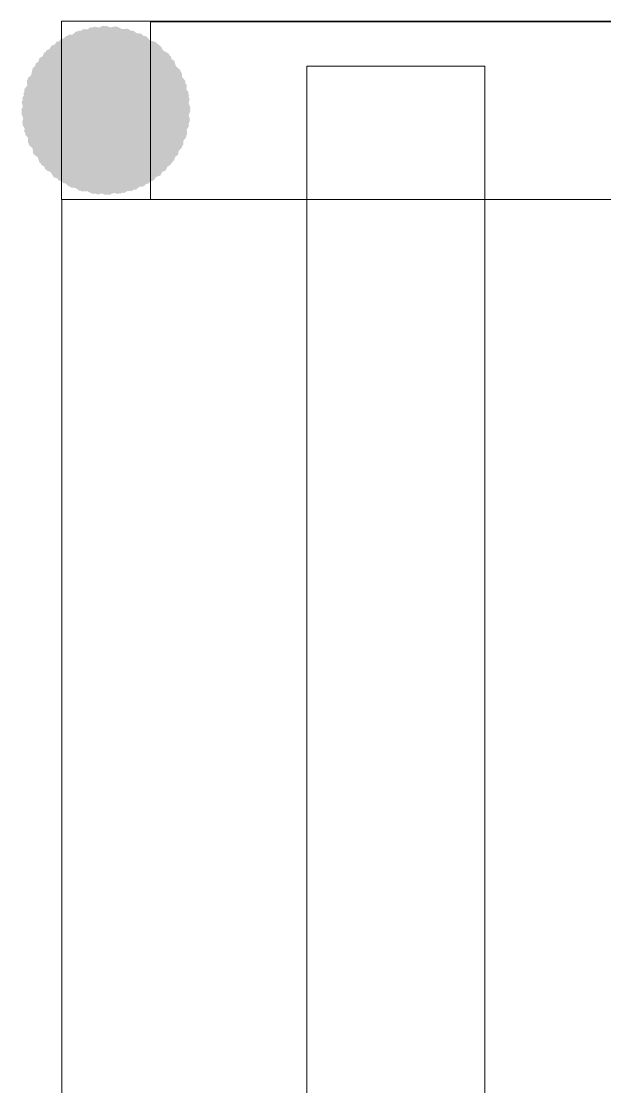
# Model space of a CAD drawing. Header units: millimetres. Extents: x -546 to 1681, y -650 to 1730.
# Drawn here: x 809.982 to 811.293, y 636.251 to 638.644 of the extents above; entities that cross this region are included whole.
import ezdxf

# ---------------------------------------------------------------- set-up
doc = ezdxf.new("R2010")
doc.units = ezdxf.units.MM

msp = doc.modelspace()

# ---------------------------------------------------------------- hatches: boundary and pattern name
at = {"true_color": 0x7f7f7f}
h = msp.add_hatch(color=8, dxfattribs=at)
h.dxf.hatch_style = 2
h.paths.add_polyline_path([(810.1662, 638.6337), (810.1027, 638.6073), (810.0762, 638.5437), (810.1027, 638.4802), (810.1662, 638.4537), (810.2358, 638.4802), (810.2622, 638.5437), (810.2358, 638.6073)])
h = msp.add_hatch(color=8, dxfattribs=at)
h.dxf.hatch_style = 2
h.paths.add_polyline_path([(810.1722, 638.6337), (810.1087, 638.6073), (810.0822, 638.5437), (810.1087, 638.4802), (810.1722, 638.4537), (810.2428, 638.4802), (810.2692, 638.5437), (810.2428, 638.6073)])
h = msp.add_hatch(color=8, dxfattribs=at)
h.dxf.hatch_style = 2
h.paths.add_polyline_path([(810.194, 638.6325), (810.127, 638.6169), (810.0905, 638.5585), (810.1061, 638.4915), (810.1644, 638.455), (810.2375, 638.4696), (810.274, 638.528), (810.2584, 638.595)])
h = msp.add_hatch(color=8, dxfattribs=at)
h.dxf.hatch_style = 2
h.paths.add_polyline_path([(810.0386, 638.5784), (810.0123, 638.5147), (810.0386, 638.4511), (810.1022, 638.4249), (810.1659, 638.4511), (810.1961, 638.5187), (810.1699, 638.5824), (810.1062, 638.6086)])
h = msp.add_hatch(color=8, dxfattribs=at)
h.dxf.hatch_style = 2
h.paths.add_polyline_path([(810.05, 638.589), (810.0169, 638.5287), (810.036, 638.4625), (810.0963, 638.4294), (810.1625, 638.4485), (810.2006, 638.5128), (810.1815, 638.579), (810.1212, 638.6121)])
h = msp.add_hatch(color=8, dxfattribs=at)
h.dxf.hatch_style = 2
h.paths.add_polyline_path([(810.0613, 638.5976), (810.0231, 638.5404), (810.0364, 638.4728), (810.0936, 638.4346), (810.1612, 638.4479), (810.2054, 638.5091), (810.1921, 638.5767), (810.1349, 638.6149)])
h = msp.add_hatch(color=8, dxfattribs=at)
h.dxf.hatch_style = 2
h.paths.add_polyline_path([(810.0709, 638.6039), (810.03, 638.5485), (810.0401, 638.4804), (810.0954, 638.4395), (810.1635, 638.4496), (810.2094, 638.5079), (810.1994, 638.5761), (810.144, 638.617)])
h = msp.add_hatch(color=8, dxfattribs=at)
h.dxf.hatch_style = 2
h.paths.add_polyline_path([(810.082, 638.6102), (810.037, 638.5582), (810.0417, 638.4895), (810.0938, 638.4445), (810.1625, 638.4492), (810.2135, 638.5043), (810.2087, 638.573), (810.1567, 638.618)])
h = msp.add_hatch(color=8, dxfattribs=at)
h.dxf.hatch_style = 2
h.paths.add_polyline_path([(810.088, 638.6132), (810.043, 638.5612), (810.0477, 638.4925), (810.0998, 638.4475), (810.1685, 638.4522), (810.2195, 638.5073), (810.2147, 638.576), (810.1627, 638.621)])
h = msp.add_hatch(color=8, dxfattribs=at)
h.dxf.hatch_style = 2
h.paths.add_polyline_path([(810.1058, 638.6211), (810.0538, 638.5759), (810.0489, 638.5073), (810.094, 638.4553), (810.1627, 638.4504), (810.2206, 638.4975), (810.2256, 638.5662), (810.1804, 638.6181)])
h = msp.add_hatch(color=8, dxfattribs=at)
h.dxf.hatch_style = 2
h.paths.add_polyline_path([(810.1118, 638.6231), (810.0598, 638.5779), (810.0549, 638.5093), (810.1, 638.4573), (810.1687, 638.4524), (810.2266, 638.4995), (810.2316, 638.5682), (810.1864, 638.6201)])
h = msp.add_hatch(color=8, dxfattribs=at)
h.dxf.hatch_style = 2
h.paths.add_polyline_path([(810.1215, 638.6263), (810.0677, 638.5834), (810.0597, 638.515), (810.1026, 638.4612), (810.171, 638.4532), (810.2318, 638.4981), (810.2398, 638.5665), (810.1969, 638.6203)])
h = msp.add_hatch(color=8, dxfattribs=at)
h.dxf.hatch_style = 2
h.paths.add_polyline_path([(810.1384, 638.6305), (810.0801, 638.594), (810.0645, 638.527), (810.101, 638.4686), (810.168, 638.453), (810.2324, 638.4905), (810.248, 638.5575), (810.2115, 638.6159)])
h = msp.add_hatch(color=8, dxfattribs=at)
h.dxf.hatch_style = 2
h.paths.add_polyline_path([(810.1465, 638.6318), (810.0873, 638.5967), (810.0701, 638.53), (810.1053, 638.4708), (810.172, 638.4537), (810.2382, 638.4898), (810.2553, 638.5565), (810.2202, 638.6157)])
h = msp.add_hatch(color=8, dxfattribs=at)
h.dxf.hatch_style = 2
h.paths.add_polyline_path([(810.198, 638.6318), (810.1313, 638.6147), (810.0961, 638.5555), (810.1133, 638.4888), (810.1725, 638.4537), (810.2462, 638.4698), (810.2813, 638.529), (810.2642, 638.5957)])
h = msp.add_hatch(color=8, dxfattribs=at)
h.dxf.hatch_style = 2
h.paths.add_polyline_path([(810.2207, 638.6271), (810.152, 638.6221), (810.1069, 638.5702), (810.1118, 638.5015), (810.1638, 638.4564), (810.2384, 638.4593), (810.2836, 638.5113), (810.2786, 638.5799)])
h = msp.add_hatch(color=8, dxfattribs=at)
h.dxf.hatch_style = 2
h.paths.add_polyline_path([(810.223, 638.6263), (810.1546, 638.6183), (810.1117, 638.5645), (810.1197, 638.4961), (810.1735, 638.4532), (810.2489, 638.4592), (810.2918, 638.513), (810.2838, 638.5814)])
h = msp.add_hatch(color=8, dxfattribs=at)
h.dxf.hatch_style = 2
h.paths.add_polyline_path([(810.2337, 638.6231), (810.165, 638.6181), (810.1199, 638.5662), (810.1248, 638.4975), (810.1768, 638.4524), (810.2514, 638.4553), (810.2966, 638.5073), (810.2916, 638.5759)])
h = msp.add_hatch(color=8, dxfattribs=at)
h.dxf.hatch_style = 2
h.paths.add_polyline_path([(810.2515, 638.6162), (810.1828, 638.621), (810.1307, 638.576), (810.126, 638.5073), (810.171, 638.4552), (810.2457, 638.4475), (810.2977, 638.4925), (810.3025, 638.5612)])
h = msp.add_hatch(color=8, dxfattribs=at)
h.dxf.hatch_style = 2
h.paths.add_polyline_path([(810.2635, 638.6099), (810.1954, 638.62), (810.1401, 638.5791), (810.13, 638.5109), (810.1709, 638.4556), (810.244, 638.4425), (810.2994, 638.4834), (810.3094, 638.5515)])
h = msp.add_hatch(color=8, dxfattribs=at)
h.dxf.hatch_style = 2
h.paths.add_polyline_path([(810.2625, 638.6102), (810.1938, 638.615), (810.1417, 638.57), (810.137, 638.5013), (810.182, 638.4492), (810.2567, 638.4415), (810.3087, 638.4865), (810.3135, 638.5552)])
h = msp.add_hatch(color=8, dxfattribs=at)
h.dxf.hatch_style = 2
h.paths.add_polyline_path([(810.2845, 638.597), (810.2183, 638.6161), (810.158, 638.583), (810.1389, 638.5168), (810.172, 638.4565), (810.2432, 638.4334), (810.3035, 638.4665), (810.3226, 638.5327)])
h = msp.add_hatch(color=8, dxfattribs=at)
h.dxf.hatch_style = 2
h.paths.add_polyline_path([(810.2895, 638.593), (810.2233, 638.6121), (810.163, 638.579), (810.1439, 638.5128), (810.177, 638.4525), (810.2482, 638.4294), (810.3085, 638.4625), (810.3276, 638.5287)])
h = msp.add_hatch(color=8, dxfattribs=at)
h.dxf.hatch_style = 2
h.paths.add_polyline_path([(810.2945, 638.589), (810.2283, 638.6081), (810.168, 638.575), (810.1489, 638.5088), (810.182, 638.4485), (810.2532, 638.4254), (810.3135, 638.4585), (810.3326, 638.5247)])
h = msp.add_hatch(color=8, dxfattribs=at)
h.dxf.hatch_style = 2
h.paths.add_polyline_path([(810.0091, 638.5401), (809.999, 638.4719), (810.0399, 638.4166), (810.108, 638.4065), (810.1634, 638.4474), (810.1764, 638.5205), (810.1355, 638.5759), (810.0674, 638.586)])
h = msp.add_hatch(color=8, dxfattribs=at)
h.dxf.hatch_style = 2
h.paths.add_polyline_path([(810.0144, 638.5487), (810.0011, 638.4811), (810.0393, 638.4239), (810.1069, 638.4106), (810.1641, 638.4488), (810.1814, 638.5224), (810.1432, 638.5796), (810.0756, 638.5929)])
h = msp.add_hatch(color=8, dxfattribs=at)
h.dxf.hatch_style = 2
h.paths.add_polyline_path([(810.023, 638.561), (810.0039, 638.4948), (810.037, 638.4345), (810.1032, 638.4154), (810.1635, 638.4485), (810.1866, 638.5197), (810.1535, 638.58), (810.0873, 638.5991)])
h = msp.add_hatch(color=8, dxfattribs=at)
h.dxf.hatch_style = 2
h.paths.add_polyline_path([(810.0336, 638.5734), (810.0073, 638.5097), (810.0336, 638.4461), (810.0972, 638.4199), (810.1609, 638.4461), (810.1921, 638.5147), (810.1659, 638.5784), (810.1022, 638.6046)])
h = msp.add_hatch(color=8, dxfattribs=at)
h.dxf.hatch_style = 2
h.paths.add_polyline_path([(810.3135, 638.571), (810.2532, 638.6041), (810.187, 638.585), (810.1539, 638.5247), (810.173, 638.4585), (810.2373, 638.4204), (810.3035, 638.4395), (810.3366, 638.4998)])
h = msp.add_hatch(color=8, dxfattribs=at)
h.dxf.hatch_style = 2
h.paths.add_polyline_path([(810.3175, 638.566), (810.2572, 638.5991), (810.191, 638.58), (810.1579, 638.5197), (810.177, 638.4535), (810.2413, 638.4154), (810.3075, 638.4345), (810.3406, 638.4948)])
h = msp.add_hatch(color=8, dxfattribs=at)
h.dxf.hatch_style = 2
h.paths.add_polyline_path([(810.3261, 638.5547), (810.2689, 638.5929), (810.2013, 638.5796), (810.1631, 638.5224), (810.1764, 638.4548), (810.2376, 638.4106), (810.3052, 638.4239), (810.3434, 638.4811)])
h = msp.add_hatch(color=8, dxfattribs=at)
h.dxf.hatch_style = 2
h.paths.add_polyline_path([(810.3255, 638.555), (810.2652, 638.5881), (810.199, 638.569), (810.1659, 638.5087), (810.185, 638.4425), (810.2493, 638.4044), (810.3155, 638.4235), (810.3486, 638.4838)])
h = msp.add_hatch(color=8, dxfattribs=at)
h.dxf.hatch_style = 2
h.paths.add_polyline_path([(809.9871, 638.4815), (810.0043, 638.4148), (810.0635, 638.3797), (810.1302, 638.3968), (810.1653, 638.456), (810.1491, 638.5297), (810.09, 638.5648), (810.0233, 638.5477)])
h = msp.add_hatch(color=8, dxfattribs=at)
h.dxf.hatch_style = 2
h.paths.add_polyline_path([(809.9967, 638.516), (809.992, 638.4473), (810.037, 638.3952), (810.1057, 638.3905), (810.1577, 638.4355), (810.1655, 638.5102), (810.1205, 638.5622), (810.0518, 638.567)])
h = msp.add_hatch(color=8, dxfattribs=at)
h.dxf.hatch_style = 2
h.paths.add_polyline_path([(810.0074, 638.5377), (809.9941, 638.4701), (810.0323, 638.4129), (810.0999, 638.3996), (810.1571, 638.4378), (810.1744, 638.5114), (810.1362, 638.5686), (810.0686, 638.5819)])
h = msp.add_hatch(color=8, dxfattribs=at)
h.dxf.hatch_style = 2
h.paths.add_polyline_path([(809.9949, 638.5102), (809.9998, 638.4415), (810.0518, 638.3964), (810.1204, 638.4013), (810.1656, 638.4533), (810.1626, 638.5279), (810.1107, 638.5731), (810.042, 638.5681)])
h = msp.add_hatch(color=8, dxfattribs=at)
h.dxf.hatch_style = 2
h.paths.add_polyline_path([(810.0676, 638.5354), (810.0413, 638.4717), (810.0676, 638.4081), (810.1312, 638.3819), (810.1949, 638.4081), (810.2231, 638.4737), (810.1969, 638.5374), (810.1332, 638.5636)])
h = msp.add_hatch(color=8, dxfattribs=at)
h.dxf.hatch_style = 2
h.paths.add_polyline_path([(810.0584, 638.5237), (810.0451, 638.4561), (810.0833, 638.3989), (810.1509, 638.3856), (810.2081, 638.4238), (810.2234, 638.4944), (810.1852, 638.5516), (810.1176, 638.5649)])
h = msp.add_hatch(color=8, dxfattribs=at)
h.dxf.hatch_style = 2
h.paths.add_polyline_path([(810.0716, 638.5404), (810.0453, 638.4767), (810.0716, 638.4131), (810.1352, 638.3869), (810.1989, 638.4131), (810.2271, 638.4787), (810.2009, 638.5424), (810.1372, 638.5686)])
h = msp.add_hatch(color=8, dxfattribs=at)
h.dxf.hatch_style = 2
h.paths.add_polyline_path([(810.0736, 638.5424), (810.0473, 638.4787), (810.0736, 638.4151), (810.1372, 638.3889), (810.2009, 638.4151), (810.2291, 638.4807), (810.2029, 638.5444), (810.1392, 638.5706)])
h = msp.add_hatch(color=8, dxfattribs=at)
h.dxf.hatch_style = 2
h.paths.add_polyline_path([(810.0893, 638.5556), (810.0511, 638.4984), (810.0644, 638.4308), (810.1216, 638.3926), (810.1892, 638.4059), (810.2304, 638.4651), (810.2171, 638.5327), (810.1599, 638.5709)])
h = msp.add_hatch(color=8, dxfattribs=at)
h.dxf.hatch_style = 2
h.paths.add_polyline_path([(810.0786, 638.5464), (810.0523, 638.4827), (810.0786, 638.4191), (810.1422, 638.3929), (810.2059, 638.4191), (810.2341, 638.4847), (810.2079, 638.5484), (810.1442, 638.5746)])
h = msp.add_hatch(color=8, dxfattribs=at)
h.dxf.hatch_style = 2
h.paths.add_polyline_path([(810.0943, 638.5596), (810.0561, 638.5024), (810.0694, 638.4348), (810.1266, 638.3966), (810.1942, 638.4099), (810.2354, 638.4691), (810.2221, 638.5367), (810.1649, 638.5749)])
h = msp.add_hatch(color=8, dxfattribs=at)
h.dxf.hatch_style = 2
h.paths.add_polyline_path([(810.0973, 638.5616), (810.0591, 638.5044), (810.0724, 638.4368), (810.1296, 638.3986), (810.1972, 638.4119), (810.2384, 638.4711), (810.2251, 638.5387), (810.1679, 638.5769)])
h = msp.add_hatch(color=8, dxfattribs=at)
h.dxf.hatch_style = 2
h.paths.add_polyline_path([(810.1218, 638.5741), (810.0698, 638.5289), (810.0649, 638.4603), (810.11, 638.4083), (810.1787, 638.4034), (810.2336, 638.4495), (810.2386, 638.5182), (810.1934, 638.5701)])
h = msp.add_hatch(color=8, dxfattribs=at)
h.dxf.hatch_style = 2
h.paths.add_polyline_path([(810.1248, 638.5751), (810.0728, 638.5299), (810.0679, 638.4613), (810.113, 638.4093), (810.1817, 638.4044), (810.2366, 638.4505), (810.2416, 638.5192), (810.1964, 638.5711)])
h = msp.add_hatch(color=8, dxfattribs=at)
h.dxf.hatch_style = 2
h.paths.add_polyline_path([(810.1278, 638.5761), (810.0758, 638.5309), (810.0709, 638.4623), (810.116, 638.4103), (810.1847, 638.4054), (810.2396, 638.4515), (810.2446, 638.5202), (810.1994, 638.5721)])
h = msp.add_hatch(color=8, dxfattribs=at)
h.dxf.hatch_style = 2
h.paths.add_polyline_path([(810.1622, 638.5827), (810.0987, 638.5563), (810.0722, 638.4927), (810.0987, 638.4292), (810.1622, 638.4027), (810.2298, 638.4292), (810.2562, 638.4927), (810.2298, 638.5563)])
h = msp.add_hatch(color=8, dxfattribs=at)
h.dxf.hatch_style = 2
h.paths.add_polyline_path([(810.1308, 638.5771), (810.0788, 638.5319), (810.0739, 638.4633), (810.119, 638.4113), (810.1877, 638.4064), (810.2426, 638.4525), (810.2476, 638.5212), (810.2024, 638.5731)])
h = msp.add_hatch(color=8, dxfattribs=at)
h.dxf.hatch_style = 2
h.paths.add_polyline_path([(810.1692, 638.5837), (810.1057, 638.5573), (810.0792, 638.4937), (810.1057, 638.4302), (810.1692, 638.4037), (810.2358, 638.4302), (810.2622, 638.4937), (810.2358, 638.5573)])
h = msp.add_hatch(color=8, dxfattribs=at)
h.dxf.hatch_style = 2
h.paths.add_polyline_path([(810.1378, 638.5781), (810.0858, 638.5329), (810.0809, 638.4643), (810.126, 638.4123), (810.1947, 638.4074), (810.2496, 638.4535), (810.2546, 638.5222), (810.2094, 638.5741)])
h = msp.add_hatch(color=8, dxfattribs=at)
h.dxf.hatch_style = 2
h.paths.add_polyline_path([(810.1722, 638.5837), (810.1087, 638.5573), (810.0822, 638.4937), (810.1087, 638.4302), (810.1722, 638.4037), (810.2398, 638.4302), (810.2662, 638.4937), (810.2398, 638.5573)])
h = msp.add_hatch(color=8, dxfattribs=at)
h.dxf.hatch_style = 2
h.paths.add_polyline_path([(810.1792, 638.5827), (810.1157, 638.5563), (810.0892, 638.4927), (810.1157, 638.4292), (810.1792, 638.4027), (810.2458, 638.4292), (810.2722, 638.4927), (810.2458, 638.5563)])
h = msp.add_hatch(color=8, dxfattribs=at)
h.dxf.hatch_style = 2
h.paths.add_polyline_path([(810.2047, 638.5791), (810.136, 638.5741), (810.0909, 638.5222), (810.0958, 638.4535), (810.1478, 638.4084), (810.2194, 638.4123), (810.2646, 638.4643), (810.2596, 638.5329)])
h = msp.add_hatch(color=8, dxfattribs=at)
h.dxf.hatch_style = 2
h.paths.add_polyline_path([(810.2107, 638.5781), (810.142, 638.5731), (810.0969, 638.5212), (810.1018, 638.4525), (810.1538, 638.4074), (810.2254, 638.4113), (810.2706, 638.4633), (810.2656, 638.5319)])
h = msp.add_hatch(color=8, dxfattribs=at)
h.dxf.hatch_style = 2
h.paths.add_polyline_path([(810.2137, 638.5771), (810.145, 638.5721), (810.0999, 638.5202), (810.1048, 638.4515), (810.1568, 638.4064), (810.2284, 638.4103), (810.2736, 638.4623), (810.2686, 638.5309)])
h = msp.add_hatch(color=8, dxfattribs=at)
h.dxf.hatch_style = 2
h.paths.add_polyline_path([(810.2167, 638.5761), (810.148, 638.5711), (810.1029, 638.5192), (810.1078, 638.4505), (810.1598, 638.4054), (810.2314, 638.4093), (810.2766, 638.4613), (810.2716, 638.5299)])
h = msp.add_hatch(color=8, dxfattribs=at)
h.dxf.hatch_style = 2
h.paths.add_polyline_path([(810.2197, 638.5751), (810.151, 638.5701), (810.1059, 638.5182), (810.1108, 638.4495), (810.1628, 638.4044), (810.2344, 638.4083), (810.2796, 638.4603), (810.2746, 638.5289)])
h = msp.add_hatch(color=8, dxfattribs=at)
h.dxf.hatch_style = 2
h.paths.add_polyline_path([(810.2442, 638.5636), (810.1766, 638.5769), (810.1194, 638.5387), (810.1061, 638.4711), (810.1443, 638.4139), (810.2149, 638.3986), (810.2721, 638.4368), (810.2854, 638.5044)])
h = msp.add_hatch(color=8, dxfattribs=at)
h.dxf.hatch_style = 2
h.paths.add_polyline_path([(810.2472, 638.5616), (810.1796, 638.5749), (810.1224, 638.5367), (810.1091, 638.4691), (810.1473, 638.4119), (810.2179, 638.3966), (810.2751, 638.4348), (810.2884, 638.5024)])
h = msp.add_hatch(color=8, dxfattribs=at)
h.dxf.hatch_style = 2
h.paths.add_polyline_path([(810.2502, 638.5596), (810.1826, 638.5729), (810.1254, 638.5347), (810.1121, 638.4671), (810.1503, 638.4099), (810.2209, 638.3946), (810.2781, 638.4328), (810.2914, 638.5004)])
h = msp.add_hatch(color=8, dxfattribs=at)
h.dxf.hatch_style = 2
h.paths.add_polyline_path([(810.2669, 638.5464), (810.2032, 638.5726), (810.1396, 638.5464), (810.1133, 638.4827), (810.1396, 638.4191), (810.2052, 638.3909), (810.2689, 638.4171), (810.2951, 638.4807)])
h = msp.add_hatch(color=8, dxfattribs=at)
h.dxf.hatch_style = 2
h.paths.add_polyline_path([(810.2552, 638.5556), (810.1876, 638.5689), (810.1304, 638.5307), (810.1171, 638.4631), (810.1553, 638.4059), (810.2259, 638.3906), (810.2831, 638.4288), (810.2964, 638.4964)])
h = msp.add_hatch(color=8, dxfattribs=at)
h.dxf.hatch_style = 2
h.paths.add_polyline_path([(810.2719, 638.5424), (810.2082, 638.5686), (810.1446, 638.5424), (810.1183, 638.4787), (810.1446, 638.4151), (810.2102, 638.3869), (810.2739, 638.4131), (810.3001, 638.4767)])
h = msp.add_hatch(color=8, dxfattribs=at)
h.dxf.hatch_style = 2
h.paths.add_polyline_path([(810.2851, 638.5267), (810.2279, 638.5649), (810.1603, 638.5516), (810.1221, 638.4944), (810.1354, 638.4268), (810.1946, 638.3856), (810.2622, 638.3989), (810.3004, 638.4561)])
h = msp.add_hatch(color=8, dxfattribs=at)
h.dxf.hatch_style = 2
h.paths.add_polyline_path([(810.2759, 638.5374), (810.2122, 638.5636), (810.1486, 638.5374), (810.1223, 638.4737), (810.1486, 638.4101), (810.2142, 638.3819), (810.2779, 638.4081), (810.3041, 638.4717)])
h = msp.add_hatch(color=8, dxfattribs=at)
h.dxf.hatch_style = 2
h.paths.add_polyline_path([(810.3397, 638.534), (810.2877, 638.579), (810.219, 638.5742), (810.174, 638.5222), (810.1787, 638.4535), (810.2338, 638.4025), (810.3025, 638.4072), (810.3475, 638.4593)])
h = msp.add_hatch(color=8, dxfattribs=at)
h.dxf.hatch_style = 2
h.paths.add_polyline_path([(810.3427, 638.528), (810.2907, 638.573), (810.222, 638.5682), (810.177, 638.5162), (810.1817, 638.4475), (810.2368, 638.3965), (810.3055, 638.4012), (810.3505, 638.4533)])
h = msp.add_hatch(color=8, dxfattribs=at)
h.dxf.hatch_style = 2
h.paths.add_polyline_path([(810.3506, 638.5102), (810.3054, 638.5621), (810.2368, 638.5671), (810.1848, 638.5219), (810.1799, 638.4533), (810.227, 638.3953), (810.2957, 638.3904), (810.3476, 638.4355)])
h = msp.add_hatch(color=8, dxfattribs=at)
h.dxf.hatch_style = 2
h.paths.add_polyline_path([(810.3538, 638.5005), (810.3109, 638.5543), (810.2425, 638.5623), (810.1887, 638.5194), (810.1807, 638.451), (810.2256, 638.3902), (810.294, 638.3822), (810.3478, 638.4251)])
h = msp.add_hatch(color=8, dxfattribs=at)
h.dxf.hatch_style = 2
h.paths.add_polyline_path([(809.9822, 638.4437), (810.0087, 638.3802), (810.0722, 638.3537), (810.1358, 638.3802), (810.1622, 638.4437), (810.1358, 638.5133), (810.0722, 638.5397), (810.0087, 638.5133)])
h = msp.add_hatch(color=8, dxfattribs=at)
h.dxf.hatch_style = 2
h.paths.add_polyline_path([(809.9831, 638.4625), (810.0003, 638.3958), (810.0595, 638.3607), (810.1262, 638.3778), (810.1613, 638.437), (810.1451, 638.5107), (810.086, 638.5458), (810.0193, 638.5287)])
h = msp.add_hatch(color=8, dxfattribs=at)
h.dxf.hatch_style = 2
h.paths.add_polyline_path([(809.9845, 638.4715), (810.0001, 638.4045), (810.0584, 638.368), (810.1255, 638.3836), (810.162, 638.442), (810.1474, 638.515), (810.089, 638.5515), (810.022, 638.5359)])
h = msp.add_hatch(color=8, dxfattribs=at)
h.dxf.hatch_style = 2
h.paths.add_polyline_path([(809.9889, 638.4912), (809.9938, 638.4225), (810.0458, 638.3774), (810.1144, 638.3823), (810.1596, 638.4343), (810.1566, 638.5089), (810.1047, 638.5541), (810.036, 638.5491)])
h = msp.add_hatch(color=8, dxfattribs=at)
h.dxf.hatch_style = 2
h.paths.add_polyline_path([(810.0322, 638.4437), (810.0587, 638.3802), (810.1222, 638.3537), (810.1858, 638.3802), (810.2122, 638.4437), (810.1858, 638.5103), (810.1222, 638.5367), (810.0587, 638.5103)])
h = msp.add_hatch(color=8, dxfattribs=at)
h.dxf.hatch_style = 2
h.paths.add_polyline_path([(810.0332, 638.4497), (810.0597, 638.3862), (810.1232, 638.3597), (810.1868, 638.3862), (810.2132, 638.4497), (810.1868, 638.5163), (810.1232, 638.5427), (810.0597, 638.5163)])
h = msp.add_hatch(color=8, dxfattribs=at)
h.dxf.hatch_style = 2
h.paths.add_polyline_path([(810.0359, 638.4746), (810.0462, 638.4065), (810.1014, 638.3654), (810.1695, 638.3757), (810.2106, 638.4309), (810.2013, 638.503), (810.1461, 638.5441), (810.078, 638.5338)])
h = msp.add_hatch(color=8, dxfattribs=at)
h.dxf.hatch_style = 2
h.paths.add_polyline_path([(810.0389, 638.4852), (810.0438, 638.4165), (810.0958, 638.3714), (810.1644, 638.3763), (810.2096, 638.4283), (810.2056, 638.4999), (810.1537, 638.5451), (810.085, 638.5401)])
h = msp.add_hatch(color=8, dxfattribs=at)
h.dxf.hatch_style = 2
h.paths.add_polyline_path([(810.0524, 638.5157), (810.0391, 638.4481), (810.0773, 638.3909), (810.1449, 638.3776), (810.2021, 638.4158), (810.2174, 638.4864), (810.1792, 638.5436), (810.1116, 638.5569)])
h = msp.add_hatch(color=8, dxfattribs=at)
h.dxf.hatch_style = 2
h.paths.add_polyline_path([(810.0399, 638.4882), (810.0448, 638.4195), (810.0968, 638.3744), (810.1654, 638.3793), (810.2106, 638.4313), (810.2066, 638.5029), (810.1547, 638.5481), (810.086, 638.5431)])
h = msp.add_hatch(color=8, dxfattribs=at)
h.dxf.hatch_style = 2
h.paths.add_polyline_path([(810.0409, 638.4912), (810.0458, 638.4225), (810.0978, 638.3774), (810.1664, 638.3823), (810.2116, 638.4343), (810.2076, 638.5059), (810.1557, 638.5511), (810.087, 638.5461)])
h = msp.add_hatch(color=8, dxfattribs=at)
h.dxf.hatch_style = 2
h.paths.add_polyline_path([(810.0544, 638.5187), (810.0411, 638.4511), (810.0793, 638.3939), (810.1469, 638.3806), (810.2041, 638.4188), (810.2194, 638.4894), (810.1812, 638.5466), (810.1136, 638.5599)])
h = msp.add_hatch(color=8, dxfattribs=at)
h.dxf.hatch_style = 2
h.paths.add_polyline_path([(810.2891, 638.5217), (810.2319, 638.5599), (810.1643, 638.5466), (810.1261, 638.4894), (810.1394, 638.4218), (810.1986, 638.3806), (810.2662, 638.3939), (810.3044, 638.4511)])
h = msp.add_hatch(color=8, dxfattribs=at)
h.dxf.hatch_style = 2
h.paths.add_polyline_path([(810.2931, 638.5127), (810.2359, 638.5509), (810.1683, 638.5376), (810.1301, 638.4804), (810.1434, 638.4128), (810.2026, 638.3716), (810.2702, 638.3849), (810.3084, 638.4421)])
h = msp.add_hatch(color=8, dxfattribs=at)
h.dxf.hatch_style = 2
h.paths.add_polyline_path([(810.3016, 638.4972), (810.2564, 638.5491), (810.1878, 638.5541), (810.1358, 638.5089), (810.1309, 638.4403), (810.177, 638.3853), (810.2457, 638.3804), (810.2976, 638.4255)])
h = msp.add_hatch(color=8, dxfattribs=at)
h.dxf.hatch_style = 2
h.paths.add_polyline_path([(810.3112, 638.4567), (810.2848, 638.5203), (810.2212, 638.5467), (810.1577, 638.5203), (810.1312, 638.4567), (810.1577, 638.3892), (810.2212, 638.3627), (810.2848, 638.3892)])
h = msp.add_hatch(color=8, dxfattribs=at)
h.dxf.hatch_style = 2
h.paths.add_polyline_path([(810.3026, 638.4942), (810.2574, 638.5461), (810.1888, 638.5511), (810.1368, 638.5059), (810.1319, 638.4373), (810.178, 638.3823), (810.2467, 638.3774), (810.2986, 638.4225)])
h = msp.add_hatch(color=8, dxfattribs=at)
h.dxf.hatch_style = 2
h.paths.add_polyline_path([(810.3122, 638.4497), (810.2858, 638.5133), (810.2222, 638.5397), (810.1587, 638.5133), (810.1322, 638.4497), (810.1587, 638.3832), (810.2222, 638.3567), (810.2858, 638.3832)])
h = msp.add_hatch(color=8, dxfattribs=at)
h.dxf.hatch_style = 2
h.paths.add_polyline_path([(810.3122, 638.4467), (810.2858, 638.5103), (810.2222, 638.5367), (810.1587, 638.5103), (810.1322, 638.4467), (810.1587, 638.3802), (810.2222, 638.3537), (810.2858, 638.3802)])
h = msp.add_hatch(color=8, dxfattribs=at)
h.dxf.hatch_style = 2
h.paths.add_polyline_path([(810.3056, 638.4882), (810.2604, 638.5401), (810.1918, 638.5451), (810.1398, 638.4999), (810.1349, 638.4313), (810.181, 638.3763), (810.2497, 638.3714), (810.3016, 638.4165)])
h = msp.add_hatch(color=8, dxfattribs=at)
h.dxf.hatch_style = 2
h.paths.add_polyline_path([(810.3066, 638.4812), (810.2614, 638.5331), (810.1928, 638.5381), (810.1408, 638.4929), (810.1359, 638.4243), (810.182, 638.3693), (810.2507, 638.3644), (810.3026, 638.4095)])
h = msp.add_hatch(color=8, dxfattribs=at)
h.dxf.hatch_style = 2
h.paths.add_polyline_path([(810.358, 638.4835), (810.3215, 638.5419), (810.2544, 638.5575), (810.1961, 638.521), (810.1805, 638.4539), (810.218, 638.3896), (810.285, 638.374), (810.3434, 638.4105)])
h = msp.add_hatch(color=8, dxfattribs=at)
h.dxf.hatch_style = 2
h.paths.add_polyline_path([(810.359, 638.4775), (810.3225, 638.5359), (810.2554, 638.5515), (810.1971, 638.515), (810.1815, 638.4479), (810.219, 638.3836), (810.286, 638.368), (810.3444, 638.4045)])
h = msp.add_hatch(color=8, dxfattribs=at)
h.dxf.hatch_style = 2
h.paths.add_polyline_path([(810.3603, 638.4695), (810.3252, 638.5287), (810.2585, 638.5458), (810.1993, 638.5107), (810.1821, 638.444), (810.2183, 638.3778), (810.285, 638.3607), (810.3442, 638.3958)])
h = msp.add_hatch(color=8, dxfattribs=at)
h.dxf.hatch_style = 2
h.paths.add_polyline_path([(810.3622, 638.4497), (810.3358, 638.5133), (810.2722, 638.5397), (810.2087, 638.5133), (810.1822, 638.4497), (810.2087, 638.3802), (810.2722, 638.3537), (810.3358, 638.3802)])
h = msp.add_hatch(color=8, dxfattribs=at)
h.dxf.hatch_style = 2
h.paths.add_polyline_path([(809.9822, 638.4367), (810.0087, 638.3732), (810.0722, 638.3467), (810.1358, 638.3732), (810.1622, 638.4367), (810.1358, 638.5073), (810.0722, 638.5337), (810.0087, 638.5073)])
h = msp.add_hatch(color=8, dxfattribs=at)
h.dxf.hatch_style = 2
h.paths.add_polyline_path([(809.9845, 638.4159), (810.021, 638.3576), (810.088, 638.342), (810.1464, 638.3785), (810.162, 638.4455), (810.1245, 638.5099), (810.0574, 638.5255), (809.9991, 638.489)])
h = msp.add_hatch(color=8, dxfattribs=at)
h.dxf.hatch_style = 2
h.paths.add_polyline_path([(809.9851, 638.411), (810.0203, 638.3518), (810.087, 638.3347), (810.1462, 638.3698), (810.1633, 638.4365), (810.1272, 638.5027), (810.0605, 638.5198), (810.0013, 638.4847)])
h = msp.add_hatch(color=8, dxfattribs=at)
h.dxf.hatch_style = 2
h.paths.add_polyline_path([(810.0322, 638.4407), (810.0587, 638.3772), (810.1222, 638.3507), (810.1858, 638.3772), (810.2122, 638.4407), (810.1858, 638.5073), (810.1222, 638.5337), (810.0587, 638.5073)])
h = msp.add_hatch(color=8, dxfattribs=at)
h.dxf.hatch_style = 2
h.paths.add_polyline_path([(810.0332, 638.4337), (810.0597, 638.3702), (810.1232, 638.3437), (810.1868, 638.3702), (810.2132, 638.4337), (810.1868, 638.5003), (810.1232, 638.5267), (810.0597, 638.5003)])
h = msp.add_hatch(color=8, dxfattribs=at)
h.dxf.hatch_style = 2
h.paths.add_polyline_path([(810.0359, 638.4149), (810.077, 638.3597), (810.1451, 638.3494), (810.2003, 638.3905), (810.2106, 638.4586), (810.1685, 638.5178), (810.1004, 638.5281), (810.0452, 638.487)])
h = msp.add_hatch(color=8, dxfattribs=at)
h.dxf.hatch_style = 2
h.paths.add_polyline_path([(810.0369, 638.4752), (810.0418, 638.4065), (810.0938, 638.3614), (810.1624, 638.3663), (810.2076, 638.4183), (810.2036, 638.4899), (810.1517, 638.5351), (810.083, 638.5301)])
h = msp.add_hatch(color=8, dxfattribs=at)
h.dxf.hatch_style = 2
h.paths.add_polyline_path([(810.0389, 638.4023), (810.084, 638.3503), (810.1527, 638.3454), (810.2046, 638.3905), (810.2096, 638.4592), (810.1634, 638.5141), (810.0948, 638.5191), (810.0428, 638.4739)])
h = msp.add_hatch(color=8, dxfattribs=at)
h.dxf.hatch_style = 2
h.paths.add_polyline_path([(810.0399, 638.3993), (810.085, 638.3473), (810.1537, 638.3424), (810.2056, 638.3875), (810.2106, 638.4562), (810.1644, 638.5111), (810.0958, 638.5161), (810.0438, 638.4709)])
h = msp.add_hatch(color=8, dxfattribs=at)
h.dxf.hatch_style = 2
h.paths.add_polyline_path([(810.0409, 638.3963), (810.086, 638.3443), (810.1547, 638.3394), (810.2066, 638.3845), (810.2116, 638.4532), (810.1654, 638.5081), (810.0968, 638.5131), (810.0448, 638.4679)])
h = msp.add_hatch(color=8, dxfattribs=at)
h.dxf.hatch_style = 2
h.paths.add_polyline_path([(810.2951, 638.3778), (810.3084, 638.4454), (810.2702, 638.5026), (810.2026, 638.5159), (810.1454, 638.4777), (810.1301, 638.4071), (810.1683, 638.3499), (810.2359, 638.3366)])
h = msp.add_hatch(color=8, dxfattribs=at)
h.dxf.hatch_style = 2
h.paths.add_polyline_path([(810.3112, 638.4337), (810.2848, 638.4973), (810.2212, 638.5237), (810.1577, 638.4973), (810.1312, 638.4337), (810.1577, 638.3672), (810.2212, 638.3407), (810.2848, 638.3672)])
h = msp.add_hatch(color=8, dxfattribs=at)
h.dxf.hatch_style = 2
h.paths.add_polyline_path([(810.3122, 638.4437), (810.2858, 638.5073), (810.2222, 638.5337), (810.1587, 638.5073), (810.1322, 638.4437), (810.1587, 638.3772), (810.2222, 638.3507), (810.2858, 638.3772)])
h = msp.add_hatch(color=8, dxfattribs=at)
h.dxf.hatch_style = 2
h.paths.add_polyline_path([(810.3122, 638.4407), (810.2858, 638.5043), (810.2222, 638.5307), (810.1587, 638.5043), (810.1322, 638.4407), (810.1587, 638.3732), (810.2222, 638.3467), (810.2858, 638.3732)])
h = msp.add_hatch(color=8, dxfattribs=at)
h.dxf.hatch_style = 2
h.paths.add_polyline_path([(810.3066, 638.4023), (810.3016, 638.4709), (810.2497, 638.5161), (810.181, 638.5111), (810.1359, 638.4592), (810.1398, 638.3875), (810.1918, 638.3424), (810.2604, 638.3473)])
h = msp.add_hatch(color=8, dxfattribs=at)
h.dxf.hatch_style = 2
h.paths.add_polyline_path([(810.3076, 638.4083), (810.3026, 638.4769), (810.2507, 638.5221), (810.182, 638.5171), (810.1369, 638.4652), (810.1408, 638.3935), (810.1928, 638.3484), (810.2614, 638.3533)])
h = msp.add_hatch(color=8, dxfattribs=at)
h.dxf.hatch_style = 2
h.paths.add_polyline_path([(810.359, 638.409), (810.3434, 638.476), (810.285, 638.5125), (810.218, 638.4969), (810.1815, 638.4385), (810.1961, 638.3655), (810.2544, 638.329), (810.3215, 638.3446)])
h = msp.add_hatch(color=8, dxfattribs=at)
h.dxf.hatch_style = 2
h.paths.add_polyline_path([(810.3603, 638.418), (810.3432, 638.4847), (810.284, 638.5198), (810.2173, 638.5027), (810.1821, 638.4435), (810.1983, 638.3698), (810.2575, 638.3347), (810.3242, 638.3518)])
h = msp.add_hatch(color=8, dxfattribs=at)
h.dxf.hatch_style = 2
h.paths.add_polyline_path([(810.3622, 638.4437), (810.3358, 638.5073), (810.2722, 638.5337), (810.2087, 638.5073), (810.1822, 638.4437), (810.2087, 638.3732), (810.2722, 638.3467), (810.3358, 638.3732)])
h = msp.add_hatch(color=8, dxfattribs=at)
h.dxf.hatch_style = 2
h.paths.add_polyline_path([(810.361, 638.422), (810.3454, 638.489), (810.287, 638.5255), (810.22, 638.5099), (810.1835, 638.4515), (810.1981, 638.3785), (810.2564, 638.342), (810.3235, 638.3576)])
h = msp.add_hatch(color=8, dxfattribs=at)
h.dxf.hatch_style = 2
h.paths.add_polyline_path([(809.9885, 638.3969), (810.025, 638.3386), (810.092, 638.323), (810.1504, 638.3595), (810.166, 638.4265), (810.1285, 638.4909), (810.0614, 638.5065), (810.0031, 638.47)])
h = msp.add_hatch(color=8, dxfattribs=at)
h.dxf.hatch_style = 2
h.paths.add_polyline_path([(809.9909, 638.3893), (810.036, 638.3373), (810.1047, 638.3324), (810.1566, 638.3775), (810.1616, 638.4462), (810.1144, 638.5041), (810.0458, 638.5091), (809.9938, 638.4639)])
h = msp.add_hatch(color=8, dxfattribs=at)
h.dxf.hatch_style = 2
h.paths.add_polyline_path([(809.9997, 638.3655), (810.0518, 638.3205), (810.1205, 638.3252), (810.1655, 638.3773), (810.1607, 638.446), (810.1057, 638.497), (810.037, 638.4922), (809.992, 638.4402)])
h = msp.add_hatch(color=8, dxfattribs=at)
h.dxf.hatch_style = 2
h.paths.add_polyline_path([(809.9969, 638.3713), (810.042, 638.3193), (810.1107, 638.3144), (810.1626, 638.3595), (810.1676, 638.4282), (810.1204, 638.4861), (810.0518, 638.4911), (809.9998, 638.4459)])
h = msp.add_hatch(color=8, dxfattribs=at)
h.dxf.hatch_style = 2
h.paths.add_polyline_path([(810.0544, 638.3688), (810.1116, 638.3306), (810.1792, 638.3439), (810.2174, 638.4011), (810.2041, 638.4687), (810.1449, 638.5099), (810.0773, 638.4966), (810.0391, 638.4394)])
h = msp.add_hatch(color=8, dxfattribs=at)
h.dxf.hatch_style = 2
h.paths.add_polyline_path([(810.0564, 638.3658), (810.1136, 638.3276), (810.1812, 638.3409), (810.2194, 638.3981), (810.2061, 638.4657), (810.1469, 638.5069), (810.0793, 638.4936), (810.0411, 638.4364)])
h = msp.add_hatch(color=8, dxfattribs=at)
h.dxf.hatch_style = 2
h.paths.add_polyline_path([(810.0419, 638.3933), (810.087, 638.3413), (810.1557, 638.3364), (810.2076, 638.3815), (810.2126, 638.4502), (810.1664, 638.5051), (810.0978, 638.5101), (810.0458, 638.4649)])
h = msp.add_hatch(color=8, dxfattribs=at)
h.dxf.hatch_style = 2
h.paths.add_polyline_path([(810.0584, 638.3628), (810.1156, 638.3246), (810.1832, 638.3379), (810.2214, 638.3951), (810.2081, 638.4627), (810.1489, 638.5039), (810.0813, 638.4906), (810.0431, 638.4334)])
h = msp.add_hatch(color=8, dxfattribs=at)
h.dxf.hatch_style = 2
h.paths.add_polyline_path([(810.0716, 638.3471), (810.1352, 638.3209), (810.1989, 638.3471), (810.2251, 638.4107), (810.1989, 638.4744), (810.1332, 638.5026), (810.0696, 638.4764), (810.0433, 638.4127)])
h = msp.add_hatch(color=8, dxfattribs=at)
h.dxf.hatch_style = 2
h.paths.add_polyline_path([(810.0624, 638.3578), (810.1196, 638.3196), (810.1872, 638.3329), (810.2254, 638.3901), (810.2121, 638.4577), (810.1529, 638.4989), (810.0853, 638.4856), (810.0471, 638.4284)])
h = msp.add_hatch(color=8, dxfattribs=at)
h.dxf.hatch_style = 2
h.paths.add_polyline_path([(810.0756, 638.3421), (810.1392, 638.3159), (810.2029, 638.3421), (810.2291, 638.4057), (810.2029, 638.4694), (810.1372, 638.4976), (810.0736, 638.4714), (810.0473, 638.4077)])
h = msp.add_hatch(color=8, dxfattribs=at)
h.dxf.hatch_style = 2
h.paths.add_polyline_path([(810.0923, 638.3289), (810.1599, 638.3156), (810.2171, 638.3538), (810.2304, 638.4214), (810.1922, 638.4786), (810.1216, 638.4939), (810.0644, 638.4557), (810.0511, 638.3881)])
h = msp.add_hatch(color=8, dxfattribs=at)
h.dxf.hatch_style = 2
h.paths.add_polyline_path([(810.0806, 638.3381), (810.1442, 638.3119), (810.2079, 638.3381), (810.2341, 638.4017), (810.2079, 638.4654), (810.1422, 638.4936), (810.0786, 638.4674), (810.0523, 638.4037)])
h = msp.add_hatch(color=8, dxfattribs=at)
h.dxf.hatch_style = 2
h.paths.add_polyline_path([(810.0973, 638.3249), (810.1649, 638.3116), (810.2221, 638.3498), (810.2354, 638.4174), (810.1972, 638.4746), (810.1266, 638.4899), (810.0694, 638.4517), (810.0561, 638.3841)])
h = msp.add_hatch(color=8, dxfattribs=at)
h.dxf.hatch_style = 2
h.paths.add_polyline_path([(810.2502, 638.3269), (810.2884, 638.3841), (810.2751, 638.4517), (810.2179, 638.4899), (810.1503, 638.4766), (810.1091, 638.4174), (810.1224, 638.3498), (810.1796, 638.3116)])
h = msp.add_hatch(color=8, dxfattribs=at)
h.dxf.hatch_style = 2
h.paths.add_polyline_path([(810.2532, 638.3289), (810.2914, 638.3861), (810.2781, 638.4537), (810.2209, 638.4919), (810.1533, 638.4786), (810.1121, 638.4194), (810.1254, 638.3518), (810.1826, 638.3136)])
h = msp.add_hatch(color=8, dxfattribs=at)
h.dxf.hatch_style = 2
h.paths.add_polyline_path([(810.2689, 638.3421), (810.2951, 638.4057), (810.2689, 638.4694), (810.2052, 638.4956), (810.1416, 638.4694), (810.1133, 638.4037), (810.1396, 638.3401), (810.2032, 638.3139)])
h = msp.add_hatch(color=8, dxfattribs=at)
h.dxf.hatch_style = 2
h.paths.add_polyline_path([(810.2582, 638.3329), (810.2964, 638.3901), (810.2831, 638.4577), (810.2259, 638.4959), (810.1583, 638.4826), (810.1171, 638.4234), (810.1304, 638.3558), (810.1876, 638.3176)])
h = msp.add_hatch(color=8, dxfattribs=at)
h.dxf.hatch_style = 2
h.paths.add_polyline_path([(810.2851, 638.3608), (810.2984, 638.4284), (810.2602, 638.4856), (810.1926, 638.4989), (810.1354, 638.4607), (810.1201, 638.3901), (810.1583, 638.3329), (810.2259, 638.3196)])
h = msp.add_hatch(color=8, dxfattribs=at)
h.dxf.hatch_style = 2
h.paths.add_polyline_path([(810.2759, 638.3491), (810.3021, 638.4127), (810.2759, 638.4764), (810.2122, 638.5026), (810.1486, 638.4764), (810.1203, 638.4107), (810.1466, 638.3471), (810.2102, 638.3209)])
h = msp.add_hatch(color=8, dxfattribs=at)
h.dxf.hatch_style = 2
h.paths.add_polyline_path([(810.2891, 638.3658), (810.3024, 638.4334), (810.2642, 638.4906), (810.1966, 638.5039), (810.1394, 638.4657), (810.1241, 638.3951), (810.1623, 638.3379), (810.2299, 638.3246)])
h = msp.add_hatch(color=8, dxfattribs=at)
h.dxf.hatch_style = 2
h.paths.add_polyline_path([(810.2911, 638.3688), (810.3044, 638.4364), (810.2662, 638.4936), (810.1986, 638.5069), (810.1414, 638.4687), (810.1261, 638.3981), (810.1643, 638.3409), (810.2319, 638.3276)])
h = msp.add_hatch(color=8, dxfattribs=at)
h.dxf.hatch_style = 2
h.paths.add_polyline_path([(810.3026, 638.3933), (810.2976, 638.4619), (810.2457, 638.5071), (810.177, 638.5021), (810.1319, 638.4502), (810.1358, 638.3785), (810.1878, 638.3334), (810.2564, 638.3383)])
h = msp.add_hatch(color=8, dxfattribs=at)
h.dxf.hatch_style = 2
h.paths.add_polyline_path([(810.3036, 638.3963), (810.2986, 638.4649), (810.2467, 638.5101), (810.178, 638.5051), (810.1329, 638.4532), (810.1368, 638.3815), (810.1888, 638.3364), (810.2574, 638.3413)])
h = msp.add_hatch(color=8, dxfattribs=at)
h.dxf.hatch_style = 2
h.paths.add_polyline_path([(810.3457, 638.3655), (810.3505, 638.4342), (810.3055, 638.4862), (810.2368, 638.491), (810.1847, 638.446), (810.177, 638.3713), (810.222, 638.3192), (810.2907, 638.3145)])
h = msp.add_hatch(color=8, dxfattribs=at)
h.dxf.hatch_style = 2
h.paths.add_polyline_path([(810.3526, 638.3833), (810.3476, 638.4519), (810.2957, 638.4971), (810.227, 638.4921), (810.1819, 638.4402), (810.1848, 638.3655), (810.2368, 638.3204), (810.3054, 638.3253)])
h = msp.add_hatch(color=8, dxfattribs=at)
h.dxf.hatch_style = 2
h.paths.add_polyline_path([(810.3546, 638.3893), (810.3496, 638.4579), (810.2977, 638.5031), (810.229, 638.4981), (810.1839, 638.4462), (810.1868, 638.3715), (810.2388, 638.3264), (810.3074, 638.3313)])
h = msp.add_hatch(color=8, dxfattribs=at)
h.dxf.hatch_style = 2
h.paths.add_polyline_path([(810.0114, 638.3438), (810.0686, 638.3056), (810.1362, 638.3189), (810.1744, 638.3761), (810.1611, 638.4437), (810.0999, 638.4879), (810.0323, 638.4746), (809.9941, 638.4174)])
h = msp.add_hatch(color=8, dxfattribs=at)
h.dxf.hatch_style = 2
h.paths.add_polyline_path([(810.023, 638.3265), (810.0833, 638.2934), (810.1495, 638.3125), (810.1826, 638.3728), (810.1635, 638.439), (810.0992, 638.4771), (810.033, 638.458), (809.9999, 638.3977)])
h = msp.add_hatch(color=8, dxfattribs=at)
h.dxf.hatch_style = 2
h.paths.add_polyline_path([(810.0087, 638.3475), (810.0608, 638.3025), (810.1295, 638.3072), (810.1745, 638.3593), (810.1697, 638.428), (810.1147, 638.479), (810.046, 638.4742), (810.001, 638.4222)])
h = msp.add_hatch(color=8, dxfattribs=at)
h.dxf.hatch_style = 2
h.paths.add_polyline_path([(810.027, 638.3215), (810.0873, 638.2884), (810.1535, 638.3075), (810.1866, 638.3678), (810.1675, 638.434), (810.1032, 638.4721), (810.037, 638.453), (810.0039, 638.3927)])
h = msp.add_hatch(color=8, dxfattribs=at)
h.dxf.hatch_style = 2
h.paths.add_polyline_path([(810.0386, 638.3091), (810.1022, 638.2829), (810.1659, 638.3091), (810.1921, 638.3727), (810.1659, 638.4364), (810.0972, 638.4676), (810.0336, 638.4414), (810.0073, 638.3777)])
h = msp.add_hatch(color=8, dxfattribs=at)
h.dxf.hatch_style = 2
h.paths.add_polyline_path([(810.1218, 638.3134), (810.1904, 638.3183), (810.2356, 638.3703), (810.2306, 638.4389), (810.1787, 638.4841), (810.107, 638.4801), (810.0619, 638.4282), (810.0668, 638.3595)])
h = msp.add_hatch(color=8, dxfattribs=at)
h.dxf.hatch_style = 2
h.paths.add_polyline_path([(810.1248, 638.3124), (810.1934, 638.3173), (810.2386, 638.3693), (810.2336, 638.4379), (810.1817, 638.4831), (810.11, 638.4791), (810.0649, 638.4272), (810.0698, 638.3585)])
h = msp.add_hatch(color=8, dxfattribs=at)
h.dxf.hatch_style = 2
h.paths.add_polyline_path([(810.1063, 638.3209), (810.1739, 638.3076), (810.2311, 638.3458), (810.2444, 638.4134), (810.2062, 638.4706), (810.1356, 638.4859), (810.0784, 638.4477), (810.0651, 638.3801)])
h = msp.add_hatch(color=8, dxfattribs=at)
h.dxf.hatch_style = 2
h.paths.add_polyline_path([(810.1622, 638.3047), (810.2258, 638.3312), (810.2522, 638.3947), (810.2258, 638.4583), (810.1622, 638.4847), (810.0957, 638.4583), (810.0692, 638.3947), (810.0957, 638.3312)])
h = msp.add_hatch(color=8, dxfattribs=at)
h.dxf.hatch_style = 2
h.paths.add_polyline_path([(810.1308, 638.3094), (810.1994, 638.3143), (810.2446, 638.3663), (810.2396, 638.4349), (810.1877, 638.4801), (810.116, 638.4761), (810.0709, 638.4242), (810.0758, 638.3555)])
h = msp.add_hatch(color=8, dxfattribs=at)
h.dxf.hatch_style = 2
h.paths.add_polyline_path([(810.1444, 638.3064), (810.2125, 638.3167), (810.2536, 638.3719), (810.2433, 638.44), (810.1881, 638.4811), (810.116, 638.4718), (810.0749, 638.4166), (810.0852, 638.3485)])
h = msp.add_hatch(color=8, dxfattribs=at)
h.dxf.hatch_style = 2
h.paths.add_polyline_path([(810.1692, 638.3037), (810.2328, 638.3302), (810.2592, 638.3937), (810.2328, 638.4573), (810.1692, 638.4837), (810.1027, 638.4573), (810.0762, 638.3937), (810.1027, 638.3302)])
h = msp.add_hatch(color=8, dxfattribs=at)
h.dxf.hatch_style = 2
h.paths.add_polyline_path([(810.1722, 638.3037), (810.2358, 638.3302), (810.2622, 638.3937), (810.2358, 638.4573), (810.1722, 638.4837), (810.1057, 638.4573), (810.0792, 638.3937), (810.1057, 638.3302)])
h = msp.add_hatch(color=8, dxfattribs=at)
h.dxf.hatch_style = 2
h.paths.add_polyline_path([(810.1762, 638.3037), (810.2398, 638.3302), (810.2662, 638.3937), (810.2398, 638.4573), (810.1762, 638.4837), (810.1087, 638.4573), (810.0822, 638.3937), (810.1087, 638.3302)])
h = msp.add_hatch(color=8, dxfattribs=at)
h.dxf.hatch_style = 2
h.paths.add_polyline_path([(810.1792, 638.3037), (810.2428, 638.3302), (810.2692, 638.3937), (810.2428, 638.4573), (810.1792, 638.4837), (810.1127, 638.4573), (810.0862, 638.3937), (810.1127, 638.3302)])
h = msp.add_hatch(color=8, dxfattribs=at)
h.dxf.hatch_style = 2
h.paths.add_polyline_path([(810.1852, 638.3047), (810.2488, 638.3312), (810.2752, 638.3947), (810.2488, 638.4583), (810.1852, 638.4847), (810.1187, 638.4583), (810.0922, 638.3947), (810.1187, 638.3312)])
h = msp.add_hatch(color=8, dxfattribs=at)
h.dxf.hatch_style = 2
h.paths.add_polyline_path([(810.2107, 638.3094), (810.2626, 638.3545), (810.2676, 638.4232), (810.2224, 638.4751), (810.1538, 638.4801), (810.0988, 638.4339), (810.0939, 638.3653), (810.139, 638.3133)])
h = msp.add_hatch(color=8, dxfattribs=at)
h.dxf.hatch_style = 2
h.paths.add_polyline_path([(810.2167, 638.3104), (810.2686, 638.3555), (810.2736, 638.4242), (810.2284, 638.4761), (810.1598, 638.4811), (810.1048, 638.4349), (810.0999, 638.3663), (810.145, 638.3143)])
h = msp.add_hatch(color=8, dxfattribs=at)
h.dxf.hatch_style = 2
h.paths.add_polyline_path([(810.2412, 638.3229), (810.2794, 638.3801), (810.2661, 638.4477), (810.2089, 638.4859), (810.1413, 638.4726), (810.1001, 638.4134), (810.1134, 638.3458), (810.1706, 638.3076)])
h = msp.add_hatch(color=8, dxfattribs=at)
h.dxf.hatch_style = 2
h.paths.add_polyline_path([(810.2227, 638.3134), (810.2746, 638.3585), (810.2796, 638.4272), (810.2344, 638.4791), (810.1658, 638.4841), (810.1108, 638.4379), (810.1059, 638.3693), (810.151, 638.3173)])
h = msp.add_hatch(color=8, dxfattribs=at)
h.dxf.hatch_style = 2
h.paths.add_polyline_path([(810.2257, 638.3144), (810.2776, 638.3595), (810.2826, 638.4282), (810.2374, 638.4801), (810.1688, 638.4851), (810.1138, 638.4389), (810.1089, 638.3703), (810.154, 638.3183)])
h = msp.add_hatch(color=8, dxfattribs=at)
h.dxf.hatch_style = 2
h.paths.add_polyline_path([(810.3175, 638.3215), (810.3366, 638.3877), (810.3035, 638.448), (810.2373, 638.4671), (810.177, 638.434), (810.1539, 638.3628), (810.187, 638.3025), (810.2532, 638.2834)])
h = msp.add_hatch(color=8, dxfattribs=at)
h.dxf.hatch_style = 2
h.paths.add_polyline_path([(810.3215, 638.3265), (810.3406, 638.3927), (810.3075, 638.453), (810.2413, 638.4721), (810.181, 638.439), (810.1579, 638.3678), (810.191, 638.3075), (810.2572, 638.2884)])
h = msp.add_hatch(color=8, dxfattribs=at)
h.dxf.hatch_style = 2
h.paths.add_polyline_path([(810.3255, 638.3315), (810.3446, 638.3977), (810.3115, 638.458), (810.2453, 638.4771), (810.185, 638.444), (810.1619, 638.3728), (810.195, 638.3125), (810.2612, 638.2934)])
h = msp.add_hatch(color=8, dxfattribs=at)
h.dxf.hatch_style = 2
h.paths.add_polyline_path([(810.3341, 638.3438), (810.3474, 638.4114), (810.3092, 638.4686), (810.2416, 638.4819), (810.1844, 638.4437), (810.1671, 638.3701), (810.2053, 638.3129), (810.2729, 638.2996)])
h = msp.add_hatch(color=8, dxfattribs=at)
h.dxf.hatch_style = 2
h.paths.add_polyline_path([(810.3427, 638.3595), (810.3475, 638.4282), (810.3025, 638.4802), (810.2338, 638.485), (810.1817, 638.44), (810.174, 638.3653), (810.219, 638.3132), (810.2877, 638.3085)])
h = msp.add_hatch(color=8, dxfattribs=at)
h.dxf.hatch_style = 2
h.paths.add_polyline_path([(810.036, 638.3115), (810.0963, 638.2784), (810.1625, 638.2975), (810.1956, 638.3578), (810.1765, 638.424), (810.1122, 638.4621), (810.046, 638.443), (810.0129, 638.3827)])
h = msp.add_hatch(color=8, dxfattribs=at)
h.dxf.hatch_style = 2
h.paths.add_polyline_path([(810.055, 638.2935), (810.1212, 638.2744), (810.1815, 638.3075), (810.2006, 638.3737), (810.1675, 638.434), (810.0963, 638.4571), (810.036, 638.424), (810.0169, 638.3578)])
h = msp.add_hatch(color=8, dxfattribs=at)
h.dxf.hatch_style = 2
h.paths.add_polyline_path([(810.077, 638.2802), (810.1457, 638.2755), (810.1977, 638.3205), (810.2025, 638.3892), (810.1575, 638.4412), (810.0828, 638.449), (810.0307, 638.404), (810.026, 638.3353)])
h = msp.add_hatch(color=8, dxfattribs=at)
h.dxf.hatch_style = 2
h.paths.add_polyline_path([(810.066, 638.2865), (810.1322, 638.2674), (810.1925, 638.3005), (810.2116, 638.3667), (810.1785, 638.427), (810.1073, 638.4501), (810.047, 638.417), (810.0279, 638.3508)])
h = msp.add_hatch(color=8, dxfattribs=at)
h.dxf.hatch_style = 2
h.paths.add_polyline_path([(810.088, 638.2732), (810.1567, 638.2685), (810.2087, 638.3135), (810.2135, 638.3822), (810.1685, 638.4342), (810.0938, 638.442), (810.0417, 638.397), (810.037, 638.3283)])
h = msp.add_hatch(color=8, dxfattribs=at)
h.dxf.hatch_style = 2
h.paths.add_polyline_path([(810.2685, 638.2796), (810.3094, 638.3349), (810.2994, 638.4031), (810.244, 638.444), (810.1759, 638.4339), (810.13, 638.3755), (810.1401, 638.3074), (810.1954, 638.2665)])
h = msp.add_hatch(color=8, dxfattribs=at)
h.dxf.hatch_style = 2
h.paths.add_polyline_path([(810.2782, 638.2859), (810.3164, 638.3431), (810.3031, 638.4107), (810.2459, 638.4489), (810.1783, 638.4356), (810.1341, 638.3744), (810.1474, 638.3068), (810.2046, 638.2686)])
h = msp.add_hatch(color=8, dxfattribs=at)
h.dxf.hatch_style = 2
h.paths.add_polyline_path([(810.2795, 638.2866), (810.3204, 638.3419), (810.3104, 638.4101), (810.255, 638.451), (810.1869, 638.4409), (810.141, 638.3825), (810.1511, 638.3144), (810.2064, 638.2735)])
h = msp.add_hatch(color=8, dxfattribs=at)
h.dxf.hatch_style = 2
h.paths.add_polyline_path([(810.2945, 638.2975), (810.3276, 638.3578), (810.3085, 638.424), (810.2482, 638.4571), (810.182, 638.438), (810.1439, 638.3737), (810.163, 638.3075), (810.2233, 638.2744)])
h = msp.add_hatch(color=8, dxfattribs=at)
h.dxf.hatch_style = 2
h.paths.add_polyline_path([(810.3069, 638.3091), (810.3331, 638.3727), (810.3069, 638.4364), (810.2432, 638.4626), (810.1796, 638.4364), (810.1483, 638.3677), (810.1746, 638.3041), (810.2382, 638.2779)])
h = msp.add_hatch(color=8, dxfattribs=at)
h.dxf.hatch_style = 2
h.paths.add_polyline_path([(810.094, 638.2702), (810.1627, 638.2655), (810.2147, 638.3105), (810.2195, 638.3792), (810.1745, 638.4312), (810.0998, 638.439), (810.0477, 638.394), (810.043, 638.3253)])
h = msp.add_hatch(color=8, dxfattribs=at)
h.dxf.hatch_style = 2
h.paths.add_polyline_path([(810.1118, 638.2634), (810.1804, 638.2683), (810.2256, 638.3203), (810.2206, 638.3889), (810.1687, 638.4341), (810.094, 638.4311), (810.0489, 638.3792), (810.0538, 638.3105)])
h = msp.add_hatch(color=8, dxfattribs=at)
h.dxf.hatch_style = 2
h.paths.add_polyline_path([(810.1178, 638.2614), (810.1864, 638.2663), (810.2316, 638.3183), (810.2266, 638.3869), (810.1747, 638.4321), (810.1, 638.4291), (810.0549, 638.3772), (810.0598, 638.3085)])
h = msp.add_hatch(color=8, dxfattribs=at)
h.dxf.hatch_style = 2
h.paths.add_polyline_path([(810.1405, 638.2567), (810.2072, 638.2738), (810.2423, 638.333), (810.2252, 638.3997), (810.166, 638.4348), (810.0923, 638.4187), (810.0571, 638.3595), (810.0743, 638.2928)])
h = msp.add_hatch(color=8, dxfattribs=at)
h.dxf.hatch_style = 2
h.paths.add_polyline_path([(810.1444, 638.256), (810.2115, 638.2716), (810.248, 638.33), (810.2324, 638.397), (810.174, 638.4335), (810.101, 638.4189), (810.0645, 638.3605), (810.0801, 638.2935)])
h = msp.add_hatch(color=8, dxfattribs=at)
h.dxf.hatch_style = 2
h.paths.add_polyline_path([(810.1535, 638.2546), (810.2202, 638.2718), (810.2553, 638.331), (810.2382, 638.3977), (810.179, 638.4328), (810.1053, 638.4167), (810.0701, 638.3575), (810.0873, 638.2908)])
h = msp.add_hatch(color=8, dxfattribs=at)
h.dxf.hatch_style = 2
h.paths.add_polyline_path([(810.1722, 638.2537), (810.2358, 638.2802), (810.2622, 638.3437), (810.2358, 638.4073), (810.1722, 638.4337), (810.1027, 638.4073), (810.0762, 638.3437), (810.1027, 638.2802)])
h = msp.add_hatch(color=8, dxfattribs=at)
h.dxf.hatch_style = 2
h.paths.add_polyline_path([(810.1792, 638.2537), (810.2428, 638.2802), (810.2692, 638.3437), (810.2428, 638.4073), (810.1792, 638.4337), (810.1087, 638.4073), (810.0822, 638.3437), (810.1087, 638.2802)])
h = msp.add_hatch(color=8, dxfattribs=at)
h.dxf.hatch_style = 2
h.paths.add_polyline_path([(810.2, 638.256), (810.2584, 638.2925), (810.274, 638.3595), (810.2375, 638.4179), (810.1704, 638.4335), (810.1061, 638.396), (810.0905, 638.3289), (810.127, 638.2706)])
h = msp.add_hatch(color=8, dxfattribs=at)
h.dxf.hatch_style = 2
h.paths.add_polyline_path([(810.205, 638.2567), (810.2642, 638.2918), (810.2813, 638.3585), (810.2462, 638.4177), (810.1795, 638.4348), (810.1133, 638.3987), (810.0961, 638.332), (810.1313, 638.2728)])
h = msp.add_hatch(color=8, dxfattribs=at)
h.dxf.hatch_style = 2
h.paths.add_polyline_path([(810.213, 638.258), (810.2714, 638.2945), (810.287, 638.3615), (810.2505, 638.4199), (810.1834, 638.4355), (810.1191, 638.398), (810.1035, 638.331), (810.14, 638.2726)])
h = msp.add_hatch(color=8, dxfattribs=at)
h.dxf.hatch_style = 2
h.paths.add_polyline_path([(810.23, 638.2622), (810.2838, 638.3051), (810.2918, 638.3735), (810.2489, 638.4273), (810.1805, 638.4353), (810.1197, 638.3904), (810.1117, 638.322), (810.1546, 638.2682)])
h = msp.add_hatch(color=8, dxfattribs=at)
h.dxf.hatch_style = 2
h.paths.add_polyline_path([(810.2397, 638.2654), (810.2916, 638.3105), (810.2966, 638.3792), (810.2514, 638.4311), (810.1828, 638.4361), (810.1248, 638.3889), (810.1199, 638.3203), (810.165, 638.2683)])
h = msp.add_hatch(color=8, dxfattribs=at)
h.dxf.hatch_style = 2
h.paths.add_polyline_path([(810.2575, 638.2732), (810.3025, 638.3253), (810.2977, 638.394), (810.2457, 638.439), (810.177, 638.4342), (810.126, 638.3792), (810.1307, 638.3105), (810.1828, 638.2655)])

# ---------------------------------------------------------------- linework, layer by layer
at = {"color": 8, "lineweight": 0, "true_color": 0x7f7f7f}
for points in [[(810.0722, 638.2437), (810.0722, 638.6437)], [(810.0722, 638.6437), (810.2722, 638.6437)], [(810.2722, 638.6437), (810.2722, 638.2437)], [(810.2722, 638.6437), (815.8722, 638.6437)], [(810.2722, 638.6427), (815.8722, 638.6427)], [(810.6232, 638.5427), (811.0232, 638.5427)], [(810.6232, 633.7447), (810.6232, 638.5427)], [(811.0232, 638.5427), (811.0232, 633.7447)], [(810.2722, 638.2437), (810.0722, 638.2437)], [(810.0732, 634.0437), (810.0732, 638.2437)], [(815.8722, 638.2437), (810.2722, 638.2437)]]:
    msp.add_lwpolyline(points, dxfattribs=at)

doc.saveas('drawing.dxf')
